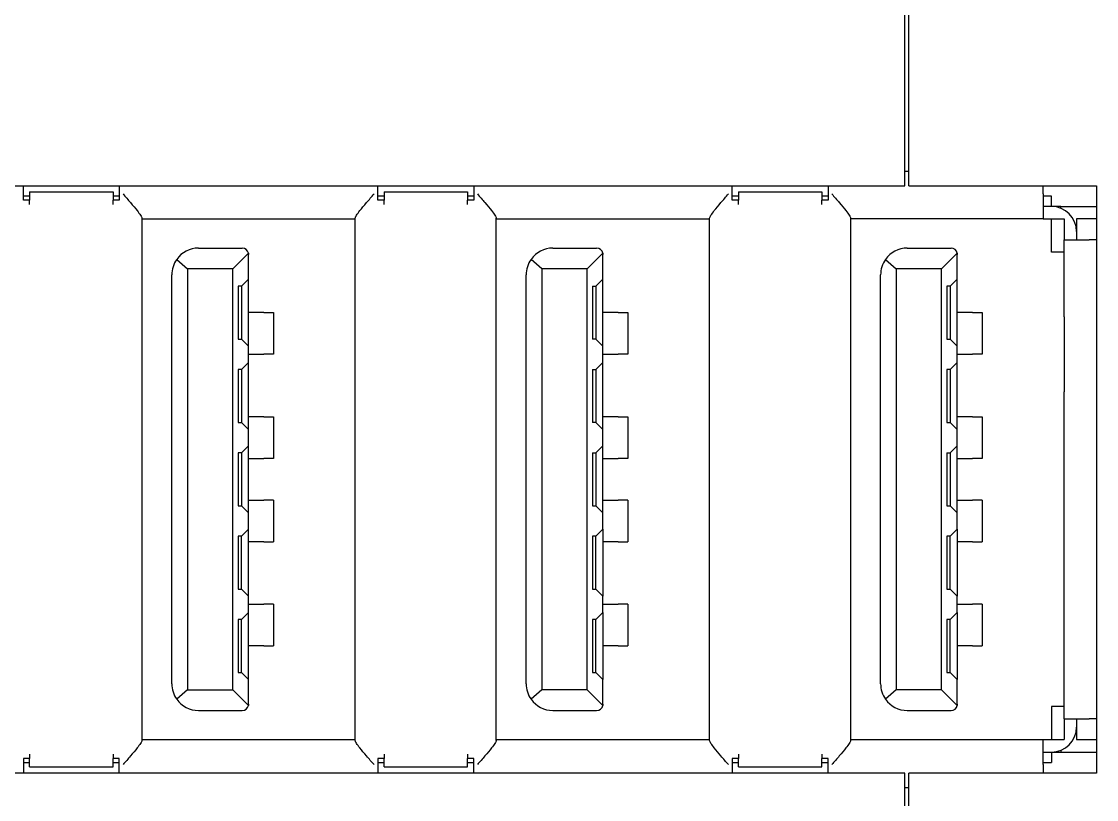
# Model space of a CAD drawing. Header units: inches. Extents: x 17 to 3130, y 15 to 659.
# Drawn here: x 953.83 to 979.61, y 196.8 to 215.47 of the extents above; entities that cross this region are included whole.
import ezdxf

# ---------------------------------------------------------------- set-up
doc = ezdxf.new("R2010")
doc.units = ezdxf.units.IN
doc.header["$MEASUREMENT"] = 0
doc.layers.add('Sichtbare Kanten(DIN)', color=7, linetype='Continuous', lineweight=25)

msp = doc.modelspace()

# ---------------------------------------------------------------- linework, layer by layer
at = {"layer": 'Sichtbare Kanten(DIN)'}
for p, q in [((975.01012, 211.52964), (975.01012, 216.32964)), ((975.11012, 211.52964), (975.11012, 216.32964)), ((975.01012, 211.8832), (975.11012, 211.8832)), ((948.01012, 211.52964), (975.01012, 211.52964)), ((953.87189, 211.1832), (953.87189, 211.52964)), ((956.17189, 211.52964), (956.17189, 211.1832)), ((962.37189, 211.1832), (962.37189, 211.52964)), ((964.67189, 211.52964), (964.67189, 211.1832)), ((970.87189, 211.1832), (970.87189, 211.52964)), ((973.17189, 211.52964), (973.17189, 211.1832)), ((975.11012, 211.52964), (979.61012, 211.52964)), ((978.33189, 211.3332), (978.33189, 211.52964)), ((979.61012, 211.52964), (979.61012, 197.42964)), ((954.02189, 211.2832), (953.87189, 211.2832)), ((954.02189, 211.1832), (953.87189, 211.1832)), ((954.02189, 211.3832), (954.02189, 211.1832)), ((954.02189, 211.3832), (956.02189, 211.3832)), ((954.02189, 211.0832), (954.02189, 211.1832)), ((956.02189, 211.3832), (956.02189, 211.1832)), ((956.17189, 211.2832), (956.02189, 211.2832)), ((956.17189, 211.1832), (956.02189, 211.1832)), ((956.02189, 211.0832), (956.02189, 211.1832)), ((962.52189, 211.2832), (962.37189, 211.2832)), ((962.52189, 211.1832), (962.37189, 211.1832)), ((962.52189, 211.3832), (962.52189, 211.1832)), ((962.52189, 211.3832), (964.52189, 211.3832)), ((962.52189, 211.0832), (962.52189, 211.1832)), ((964.52189, 211.3832), (964.52189, 211.1832)), ((964.67189, 211.2832), (964.52189, 211.2832)), ((964.67189, 211.1832), (964.52189, 211.1832)), ((964.52189, 211.0832), (964.52189, 211.1832)), ((971.02189, 211.2832), (970.87189, 211.2832)), ((971.02189, 211.1832), (970.87189, 211.1832)), ((971.02189, 211.3832), (971.02189, 211.1832)), ((971.02189, 211.3832), (973.02189, 211.3832)), ((971.02189, 211.0832), (971.02189, 211.1832)), ((973.02189, 211.3832), (973.02189, 211.1832)), ((973.17189, 211.2832), (973.02189, 211.2832)), ((973.17189, 211.1832), (973.02189, 211.1832)), ((973.02189, 211.0832), (973.02189, 211.1832)), ((978.33189, 211.3332), (978.33189, 210.7332)), ((978.53189, 211.2832), (978.33189, 211.2832)), ((978.53189, 211.0332), (978.53189, 211.2832)), ((978.53189, 211.0332), (978.33189, 211.0332)), ((978.75189, 211.0332), (978.53189, 211.0332)), ((978.75189, 211.0332), (979.61012, 211.0332)), ((978.75189, 210.99141), (978.75189, 211.0332)), ((956.71189, 210.75225), (956.71189, 198.21414)), ((956.71189, 210.7332), (961.83189, 210.7332)), ((961.83189, 198.21414), (961.83189, 210.75225)), ((965.21189, 198.21414), (965.21189, 210.75225)), ((965.21189, 210.7332), (970.33189, 210.7332)), ((970.33189, 198.21414), (970.33189, 210.75225)), ((973.71189, 210.75225), (973.71189, 198.21414)), ((978.33189, 210.7332), (973.71189, 210.7332)), ((978.33189, 210.7332), (978.83189, 210.7332)), ((978.53189, 209.9332), (978.53189, 210.7332)), ((978.83189, 210.7332), (978.83189, 210.2332)), ((979.61012, 210.7332), (979.13189, 210.7332)), ((979.13189, 210.7332), (979.13189, 210.4332)), ((979.13189, 210.4332), (979.13189, 210.2332)), ((978.83189, 208.3832), (978.83189, 210.2332)), ((978.83189, 210.2332), (979.43189, 210.2332)), ((979.61012, 210.2332), (979.43189, 210.2332)), ((958.07189, 210.0332), (959.12189, 210.0332)), ((958.89189, 209.5332), (959.26935, 209.91066)), ((959.27189, 209.2882), (959.27189, 209.8832)), ((966.57189, 210.0332), (967.62189, 210.0332)), ((967.76935, 209.91066), (967.39189, 209.5332)), ((967.77189, 209.2882), (967.77189, 209.8832)), ((975.07189, 210.0332), (976.12189, 210.0332)), ((975.89189, 209.5332), (976.26935, 209.91066)), ((976.27189, 209.2882), (976.27189, 209.8832)), ((978.83189, 209.9332), (978.53189, 209.9332)), ((957.54851, 209.76153), (957.80689, 209.5332)), ((966.30689, 209.5332), (966.04851, 209.76153)), ((974.54851, 209.76153), (974.80689, 209.5332)), ((957.43189, 199.5732), (957.43189, 209.3932)), ((957.80689, 209.5332), (957.80689, 199.4332)), ((958.89189, 209.5332), (957.80689, 209.5332)), ((958.89189, 199.4332), (958.89189, 209.5332)), ((965.93189, 199.5732), (965.93189, 209.3932)), ((966.30689, 209.5332), (966.30689, 199.4332)), ((967.39189, 209.5332), (966.30689, 209.5332)), ((967.39189, 199.4332), (967.39189, 209.5332)), ((974.43189, 199.5732), (974.43189, 209.3932)), ((974.80689, 209.5332), (974.80689, 199.4332)), ((975.89189, 209.5332), (974.80689, 209.5332)), ((975.89189, 199.4332), (975.89189, 209.5332)), ((959.02189, 209.1182), (959.02189, 207.8482)), ((959.10189, 209.1182), (959.02189, 209.1182)), ((959.27189, 209.2882), (959.10189, 209.1182)), ((959.10189, 209.1182), (959.10189, 207.8482)), ((959.27189, 207.6782), (959.27189, 209.2882)), ((967.52189, 209.1182), (967.52189, 207.8482)), ((967.52189, 209.1182), (967.60189, 209.1182)), ((967.60189, 209.1182), (967.77189, 209.2882)), ((967.60189, 209.1182), (967.60189, 207.8482)), ((967.77189, 207.6782), (967.77189, 209.2882)), ((976.02189, 209.1182), (976.02189, 207.8482)), ((976.10189, 209.1182), (976.02189, 209.1182)), ((976.27189, 209.2882), (976.10189, 209.1182)), ((976.10189, 209.1182), (976.10189, 207.8482)), ((976.27189, 207.6782), (976.27189, 209.2882)), ((959.63757, 208.4832), (959.27189, 208.4832)), ((959.63757, 208.4832), (959.87189, 208.4832)), ((959.87189, 208.4832), (959.87189, 207.4832)), ((968.13757, 208.4832), (967.77189, 208.4832)), ((968.13757, 208.4832), (968.37189, 208.4832)), ((968.37189, 208.4832), (968.37189, 207.4832)), ((976.63757, 208.4832), (976.27189, 208.4832)), ((976.63757, 208.4832), (976.87189, 208.4832)), ((976.87189, 208.4832), (976.87189, 207.4832)), ((978.83189, 208.3832), (978.83189, 206.5832)), ((959.02189, 207.8482), (959.10189, 207.8482)), ((959.10189, 207.8482), (959.27189, 207.6782)), ((967.60189, 207.8482), (967.52189, 207.8482)), ((967.60189, 207.8482), (967.77189, 207.6782)), ((976.02189, 207.8482), (976.10189, 207.8482)), ((976.10189, 207.8482), (976.27189, 207.6782)), ((959.27189, 207.2882), (959.27189, 207.6782)), ((967.77189, 207.2882), (967.77189, 207.6782)), ((976.27189, 207.2882), (976.27189, 207.6782)), ((959.27189, 207.4832), (959.63757, 207.4832)), ((959.87189, 207.4832), (959.63757, 207.4832)), ((967.77189, 207.4832), (968.13757, 207.4832)), ((968.37189, 207.4832), (968.13757, 207.4832)), ((976.27189, 207.4832), (976.63757, 207.4832)), ((976.87189, 207.4832), (976.63757, 207.4832)), ((959.02189, 207.1182), (959.02189, 205.8482)), ((959.10189, 207.1182), (959.02189, 207.1182)), ((959.27189, 207.2882), (959.10189, 207.1182)), ((959.10189, 207.1182), (959.10189, 205.8482)), ((959.27189, 205.6782), (959.27189, 207.2882)), ((967.52189, 207.1182), (967.52189, 205.8482)), ((967.52189, 207.1182), (967.60189, 207.1182)), ((967.60189, 207.1182), (967.77189, 207.2882)), ((967.60189, 207.1182), (967.60189, 205.8482)), ((967.77189, 205.6782), (967.77189, 207.2882)), ((976.02189, 207.1182), (976.02189, 205.8482)), ((976.10189, 207.1182), (976.02189, 207.1182)), ((976.27189, 207.2882), (976.10189, 207.1182)), ((976.10189, 207.1182), (976.10189, 205.8482)), ((976.27189, 205.6782), (976.27189, 207.2882)), ((978.83189, 202.3832), (978.83189, 206.5832)), ((959.02189, 205.8482), (959.10189, 205.8482)), ((959.10189, 205.8482), (959.27189, 205.6782)), ((959.63757, 205.9832), (959.27189, 205.9832)), ((959.63757, 205.9832), (959.87189, 205.9832)), ((959.87189, 205.9832), (959.87189, 204.9832)), ((967.60189, 205.8482), (967.52189, 205.8482)), ((967.60189, 205.8482), (967.77189, 205.6782)), ((968.13757, 205.9832), (967.77189, 205.9832)), ((968.13757, 205.9832), (968.37189, 205.9832)), ((968.37189, 205.9832), (968.37189, 204.9832)), ((976.02189, 205.8482), (976.10189, 205.8482)), ((976.10189, 205.8482), (976.27189, 205.6782)), ((976.63757, 205.9832), (976.27189, 205.9832)), ((976.63757, 205.9832), (976.87189, 205.9832)), ((976.87189, 205.9832), (976.87189, 204.9832)), ((959.27189, 205.2882), (959.27189, 205.6782)), ((967.77189, 205.2882), (967.77189, 205.6782)), ((976.27189, 205.2882), (976.27189, 205.6782)), ((959.27189, 205.2882), (959.10189, 205.1182)), ((959.27189, 203.6782), (959.27189, 205.2882)), ((967.60189, 205.1182), (967.77189, 205.2882)), ((967.77189, 203.6782), (967.77189, 205.2882)), ((976.10189, 205.1182), (976.27189, 205.2882)), ((976.27189, 203.6782), (976.27189, 205.2882)), ((959.02189, 205.1182), (959.02189, 203.8482)), ((959.10189, 205.1182), (959.02189, 205.1182)), ((959.10189, 205.1182), (959.10189, 203.8482)), ((959.27189, 204.9832), (959.63757, 204.9832)), ((959.87189, 204.9832), (959.63757, 204.9832)), ((967.52189, 205.1182), (967.52189, 203.8482)), ((967.52189, 205.1182), (967.60189, 205.1182)), ((967.60189, 205.1182), (967.60189, 203.8482)), ((967.77189, 204.9832), (968.13757, 204.9832)), ((968.37189, 204.9832), (968.13757, 204.9832)), ((976.02189, 205.1182), (976.02189, 203.8482)), ((976.02189, 205.1182), (976.10189, 205.1182)), ((976.10189, 205.1182), (976.10189, 203.8482)), ((976.27189, 204.9832), (976.63757, 204.9832)), ((976.87189, 204.9832), (976.63757, 204.9832)), ((959.27189, 203.9832), (959.63757, 203.9832)), ((959.87189, 203.9832), (959.63757, 203.9832)), ((959.87189, 203.9832), (959.87189, 202.9832)), ((967.77189, 203.9832), (968.13757, 203.9832)), ((968.37189, 203.9832), (968.13757, 203.9832)), ((968.37189, 203.9832), (968.37189, 202.9832)), ((976.27189, 203.9832), (976.63757, 203.9832)), ((976.87189, 203.9832), (976.63757, 203.9832)), ((976.87189, 203.9832), (976.87189, 202.9832)), ((959.02189, 203.8482), (959.10189, 203.8482)), ((959.10189, 203.8482), (959.27189, 203.6782)), ((967.52189, 203.8482), (967.60189, 203.8482)), ((967.60189, 203.8482), (967.77189, 203.6782)), ((976.02189, 203.8482), (976.10189, 203.8482)), ((976.10189, 203.8482), (976.27189, 203.6782)), ((959.27189, 203.2882), (959.27189, 203.6782)), ((967.77189, 203.2882), (967.77189, 203.6782)), ((976.27189, 203.2882), (976.27189, 203.6782)), ((959.27189, 203.2882), (959.10189, 203.1182)), ((959.27189, 201.6782), (959.27189, 203.2882)), ((967.60189, 203.1182), (967.77189, 203.2882)), ((967.77189, 203.2882), (967.77189, 201.6782)), ((976.10189, 203.1182), (976.27189, 203.2882)), ((976.27189, 203.2882), (976.27189, 201.6782)), ((959.02189, 203.1182), (959.02189, 201.8482)), ((959.10189, 203.1182), (959.02189, 203.1182)), ((959.10189, 201.8482), (959.10189, 203.1182)), ((959.63757, 202.9832), (959.27189, 202.9832)), ((959.63757, 202.9832), (959.87189, 202.9832)), ((967.52189, 203.1182), (967.52189, 201.8482)), ((967.60189, 203.1182), (967.52189, 203.1182)), ((967.60189, 201.8482), (967.60189, 203.1182)), ((968.13757, 202.9832), (967.77189, 202.9832)), ((968.13757, 202.9832), (968.37189, 202.9832)), ((976.02189, 203.1182), (976.02189, 201.8482)), ((976.10189, 203.1182), (976.02189, 203.1182)), ((976.10189, 201.8482), (976.10189, 203.1182)), ((976.63757, 202.9832), (976.27189, 202.9832)), ((976.63757, 202.9832), (976.87189, 202.9832)), ((978.83189, 200.5832), (978.83189, 202.3832)), ((959.02189, 201.8482), (959.10189, 201.8482)), ((959.10189, 201.8482), (959.27189, 201.6782)), ((959.27189, 201.2882), (959.27189, 201.6782)), ((967.52189, 201.8482), (967.60189, 201.8482)), ((967.60189, 201.8482), (967.77189, 201.6782)), ((967.77189, 201.2882), (967.77189, 201.6782)), ((976.02189, 201.8482), (976.10189, 201.8482)), ((976.10189, 201.8482), (976.27189, 201.6782)), ((976.27189, 201.2882), (976.27189, 201.6782)), ((959.27189, 201.4832), (959.63757, 201.4832)), ((959.87189, 201.4832), (959.63757, 201.4832)), ((959.87189, 201.4832), (959.87189, 200.4832)), ((967.77189, 201.4832), (968.13757, 201.4832)), ((968.37189, 201.4832), (968.13757, 201.4832)), ((968.37189, 201.4832), (968.37189, 200.4832)), ((976.27189, 201.4832), (976.63757, 201.4832)), ((976.87189, 201.4832), (976.63757, 201.4832)), ((976.87189, 201.4832), (976.87189, 200.4832)), ((959.02189, 201.1182), (959.02189, 199.8482)), ((959.10189, 201.1182), (959.02189, 201.1182)), ((959.10189, 201.1182), (959.27189, 201.2882)), ((959.10189, 199.8482), (959.10189, 201.1182)), ((959.27189, 199.6782), (959.27189, 201.2882)), ((967.52189, 201.1182), (967.52189, 199.8482)), ((967.60189, 201.1182), (967.52189, 201.1182)), ((967.60189, 201.1182), (967.77189, 201.2882)), ((967.60189, 199.8482), (967.60189, 201.1182)), ((967.77189, 201.2882), (967.77189, 199.6782)), ((976.02189, 201.1182), (976.02189, 199.8482)), ((976.10189, 201.1182), (976.02189, 201.1182)), ((976.10189, 201.1182), (976.27189, 201.2882)), ((976.10189, 199.8482), (976.10189, 201.1182)), ((976.27189, 201.2882), (976.27189, 199.6782)), ((959.63757, 200.4832), (959.27189, 200.4832)), ((959.63757, 200.4832), (959.87189, 200.4832)), ((968.13757, 200.4832), (967.77189, 200.4832)), ((968.13757, 200.4832), (968.37189, 200.4832)), ((976.63757, 200.4832), (976.27189, 200.4832)), ((976.63757, 200.4832), (976.87189, 200.4832)), ((978.83189, 198.7332), (978.83189, 200.5832)), ((959.02189, 199.8482), (959.10189, 199.8482)), ((959.10189, 199.8482), (959.27189, 199.6782)), ((967.52189, 199.8482), (967.60189, 199.8482)), ((967.60189, 199.8482), (967.77189, 199.6782)), ((976.02189, 199.8482), (976.10189, 199.8482)), ((976.10189, 199.8482), (976.27189, 199.6782)), ((959.27189, 199.0832), (959.27189, 199.6782)), ((967.77189, 199.0832), (967.77189, 199.6782)), ((976.27189, 199.0832), (976.27189, 199.6782)), ((957.80689, 199.4332), (957.54851, 199.20486)), ((957.80689, 199.4332), (958.89189, 199.4332)), ((959.26935, 199.05573), (958.89189, 199.4332)), ((966.30689, 199.4332), (966.04851, 199.20486)), ((967.39189, 199.4332), (966.30689, 199.4332)), ((967.76935, 199.05573), (967.39189, 199.4332)), ((974.80689, 199.4332), (974.54851, 199.20486)), ((975.89189, 199.4332), (974.80689, 199.4332)), ((976.26935, 199.05573), (975.89189, 199.4332)), ((958.07189, 198.9332), (959.12189, 198.9332)), ((966.57189, 198.9332), (967.62189, 198.9332)), ((975.07189, 198.9332), (976.12189, 198.9332)), ((978.83189, 199.0332), (978.53189, 199.0332)), ((978.53189, 199.0332), (978.53189, 198.2332)), ((978.83189, 198.7332), (978.83189, 198.2332)), ((978.83189, 198.7332), (979.43189, 198.7332)), ((979.13189, 198.7332), (979.13189, 198.5332)), ((979.13189, 198.5332), (979.13189, 198.2332)), ((979.61012, 198.7332), (979.43189, 198.7332)), ((956.71189, 198.2332), (961.83189, 198.2332)), ((965.21189, 198.2332), (970.33189, 198.2332)), ((973.71189, 198.2332), (978.33189, 198.2332)), ((978.33189, 198.2332), (978.83189, 198.2332)), ((978.33189, 197.6332), (978.33189, 198.2332)), ((979.13189, 198.2332), (979.61012, 198.2332)), ((953.87189, 197.7832), (953.87189, 197.42964)), ((954.02189, 197.7832), (953.87189, 197.7832)), ((954.02189, 197.8832), (954.02189, 197.7832)), ((954.02189, 197.5832), (954.02189, 197.7832)), ((956.02189, 197.8832), (956.02189, 197.7832)), ((956.02189, 197.5832), (956.02189, 197.7832)), ((956.17189, 197.7832), (956.02189, 197.7832)), ((956.17189, 197.42964), (956.17189, 197.7832)), ((962.37189, 197.7832), (962.37189, 197.42964)), ((962.52189, 197.7832), (962.37189, 197.7832)), ((962.52189, 197.8832), (962.52189, 197.7832)), ((962.52189, 197.5832), (962.52189, 197.7832)), ((964.52189, 197.8832), (964.52189, 197.7832)), ((964.52189, 197.5832), (964.52189, 197.7832)), ((964.67189, 197.7832), (964.52189, 197.7832)), ((964.67189, 197.42964), (964.67189, 197.7832)), ((970.87189, 197.7832), (970.87189, 197.42964)), ((971.02189, 197.7832), (970.87189, 197.7832)), ((971.02189, 197.8832), (971.02189, 197.7832)), ((971.02189, 197.5832), (971.02189, 197.7832)), ((973.02189, 197.8832), (973.02189, 197.7832)), ((973.02189, 197.5832), (973.02189, 197.7832)), ((973.17189, 197.7832), (973.02189, 197.7832)), ((973.17189, 197.42964), (973.17189, 197.7832)), ((978.33189, 197.9332), (978.53189, 197.9332)), ((978.53189, 197.9332), (978.53189, 197.6832)), ((978.53189, 197.9332), (978.75189, 197.9332)), ((978.75189, 197.97498), (978.75189, 197.9332)), ((978.75189, 197.9332), (979.61012, 197.9332)), ((953.87189, 197.6832), (954.02189, 197.6832)), ((954.02189, 197.5832), (956.02189, 197.5832)), ((956.02189, 197.6832), (956.17189, 197.6832)), ((962.37189, 197.6832), (962.52189, 197.6832)), ((962.52189, 197.5832), (964.52189, 197.5832)), ((964.52189, 197.6832), (964.67189, 197.6832)), ((970.87189, 197.6832), (971.02189, 197.6832)), ((971.02189, 197.5832), (973.02189, 197.5832)), ((973.02189, 197.6832), (973.17189, 197.6832)), ((978.33189, 197.6832), (978.53189, 197.6832)), ((978.33189, 197.6332), (978.33189, 197.42964)), ((975.01012, 197.42964), (948.01012, 197.42964)), ((975.01012, 192.32964), (975.01012, 197.42964)), ((979.61012, 197.42964), (975.11012, 197.42964)), ((975.11012, 192.32964), (975.11012, 197.42964)), ((975.01012, 197.0832), (975.11012, 197.0832))]:
    msp.add_line(p, q, dxfattribs=at)
for centre, radius, start, end in [((978.53189, 210.4332), 0.6, 0, 90), ((958.07189, 209.3932), 0.64, 90, 144.863321), ((959.12189, 209.8832), 0.15, 10.550098, 90), ((966.57189, 209.3932), 0.64, 90, 144.863321), ((967.62189, 209.8832), 0.15, 10.550098, 90), ((975.07189, 209.3932), 0.64, 90, 144.863321), ((976.12189, 209.8832), 0.15, 10.550098, 90), ((958.07189, 209.3932), 0.64, 144.863322, 180), ((966.57189, 209.3932), 0.64, 144.863322, 180), ((975.07189, 209.3932), 0.64, 144.863322, 180), ((958.07189, 199.5732), 0.64, 180, 215.136678), ((966.57189, 199.5732), 0.64, 180, 215.136678), ((975.07189, 199.5732), 0.64, 180, 215.136678), ((958.07189, 199.5732), 0.64, 215.136679, 270), ((959.12189, 199.0832), 0.15, 270, 349.449902), ((966.57189, 199.5732), 0.64, 215.136679, 270), ((967.62189, 199.0832), 0.15, 270, 349.449902), ((975.07189, 199.5732), 0.64, 215.136679, 270), ((976.12189, 199.0832), 0.15, 270, 349.449902), ((978.53189, 198.5332), 0.6, 270, 0)]:
    msp.add_arc(centre, radius, start, end, dxfattribs=at)
for points, knots in [([(956.26189, 211.3332), (956.31957, 211.26659), (956.38224, 211.19427), (956.50055, 211.05533), (956.55616, 210.98868), (956.63074, 210.8938), (956.65955, 210.85526), (956.70021, 210.7919), (956.71189, 210.76716), (956.71189, 210.75225)], [0, 0, 0, 0, 0.0264344472, 0.0264344472, 0.0528688944, 0.0528688944, 0.0707672448, 0.0707672448, 0.0886655952, 0.0886655952, 0.0886655952, 0.0886655952]), ([(961.83189, 210.75225), (961.83189, 210.76716), (961.84357, 210.7919), (961.88423, 210.85526), (961.91304, 210.8938), (961.98762, 210.98868), (962.04323, 211.05533), (962.16153, 211.19427), (962.2242, 211.26659), (962.28189, 211.3332)], [-0.0886655952, -0.0886655952, -0.0886655952, -0.0886655952, -0.0707672448, -0.0707672448, -0.0528688944, -0.0528688944, -0.0264344472, -0.0264344472, 0, 0, 0, 0]), ([(964.76189, 211.3332), (964.81957, 211.26659), (964.88224, 211.19427), (965.00055, 211.05533), (965.05616, 210.98868), (965.13074, 210.8938), (965.15955, 210.85526), (965.20021, 210.7919), (965.21189, 210.76716), (965.21189, 210.75225)], [0, 0, 0, 0, 0.0264344472, 0.0264344472, 0.0528688944, 0.0528688944, 0.0707672448, 0.0707672448, 0.0886655952, 0.0886655952, 0.0886655952, 0.0886655952]), ([(970.33189, 210.75225), (970.33189, 210.76716), (970.34357, 210.7919), (970.38423, 210.85526), (970.41304, 210.8938), (970.48762, 210.98868), (970.54323, 211.05533), (970.66153, 211.19427), (970.7242, 211.26659), (970.78189, 211.3332)], [-0.0886655952, -0.0886655952, -0.0886655952, -0.0886655952, -0.0707672448, -0.0707672448, -0.0528688944, -0.0528688944, -0.0264344472, -0.0264344472, 0, 0, 0, 0]), ([(973.26189, 211.3332), (973.31957, 211.26659), (973.38224, 211.19427), (973.50055, 211.05533), (973.55616, 210.98868), (973.63074, 210.8938), (973.65955, 210.85526), (973.70021, 210.7919), (973.71189, 210.76716), (973.71189, 210.75225)], [-0.3153352755, -0.3153352755, -0.3153352755, -0.3153352755, -0.2889008283, -0.2889008283, -0.2624663811, -0.2624663811, -0.2445680307, -0.2445680307, -0.2266696803, -0.2266696803, -0.2266696803, -0.2266696803]), ([(956.71189, 198.21414), (956.71189, 198.19923), (956.70021, 198.17449), (956.65955, 198.11113), (956.63074, 198.07259), (956.55616, 197.97771), (956.50055, 197.91106), (956.38224, 197.77212), (956.31957, 197.6998), (956.26189, 197.6332)], [0.2266678347, 0.2266678347, 0.2266678347, 0.2266678347, 0.2445661851, 0.2445661851, 0.2624645355, 0.2624645355, 0.2888989827, 0.2888989827, 0.3153334299, 0.3153334299, 0.3153334299, 0.3153334299]), ([(962.28189, 197.6332), (962.2242, 197.6998), (962.16153, 197.77212), (962.04323, 197.91106), (961.98762, 197.97771), (961.91304, 198.07259), (961.88423, 198.11113), (961.84357, 198.17449), (961.83189, 198.19923), (961.83189, 198.21414)], [-0.3153334299, -0.3153334299, -0.3153334299, -0.3153334299, -0.2888989827, -0.2888989827, -0.2624645355, -0.2624645355, -0.2445661851, -0.2445661851, -0.2266678347, -0.2266678347, -0.2266678347, -0.2266678347]), ([(965.21189, 198.21414), (965.21189, 198.19923), (965.20021, 198.17449), (965.15955, 198.11113), (965.13074, 198.07259), (965.05616, 197.97771), (965.00055, 197.91106), (964.88224, 197.77212), (964.81957, 197.6998), (964.76189, 197.6332)], [0.2267188531, 0.2267188531, 0.2267188531, 0.2267188531, 0.2446172034, 0.2446172034, 0.2625155538, 0.2625155538, 0.288950001, 0.288950001, 0.3153844482, 0.3153844482, 0.3153844482, 0.3153844482]), ([(970.78189, 197.6332), (970.7242, 197.6998), (970.66153, 197.77212), (970.54323, 197.91106), (970.48762, 197.97771), (970.41304, 198.07259), (970.38423, 198.11113), (970.34357, 198.17449), (970.33189, 198.19923), (970.33189, 198.21414)], [-0.3153352755, -0.3153352755, -0.3153352755, -0.3153352755, -0.2889008283, -0.2889008283, -0.2624663811, -0.2624663811, -0.2445680307, -0.2445680307, -0.2266696803, -0.2266696803, -0.2266696803, -0.2266696803]), ([(973.71189, 198.21414), (973.71189, 198.19923), (973.70021, 198.17449), (973.65955, 198.11113), (973.63074, 198.07259), (973.55616, 197.97771), (973.50055, 197.91106), (973.38224, 197.77212), (973.31957, 197.6998), (973.26189, 197.6332)], [-0.0886655952, -0.0886655952, -0.0886655952, -0.0886655952, -0.0707672448, -0.0707672448, -0.0528688944, -0.0528688944, -0.0264344472, -0.0264344472, 0, 0, 0, 0])]:
    msp.add_open_spline(points, degree=3, knots=knots, dxfattribs=at)
for points in [[(959.26935, 209.91066), (959.271, 209.9018), (959.27189, 209.89265), (959.27189, 209.8832)], [(967.76935, 209.91066), (967.771, 209.9018), (967.77189, 209.89265), (967.77189, 209.8832)], [(976.26935, 209.91066), (976.271, 209.9018), (976.27189, 209.89265), (976.27189, 209.8832)], [(959.27189, 199.0832), (959.27189, 199.07374), (959.271, 199.0646), (959.26935, 199.05573)], [(967.77189, 199.0832), (967.77189, 199.07374), (967.771, 199.0646), (967.76935, 199.05573)], [(976.27189, 199.0832), (976.27189, 199.07374), (976.271, 199.0646), (976.26935, 199.05573)]]:
    msp.add_open_spline(points, degree=3, dxfattribs=at)

doc.saveas('drawing.dxf')
